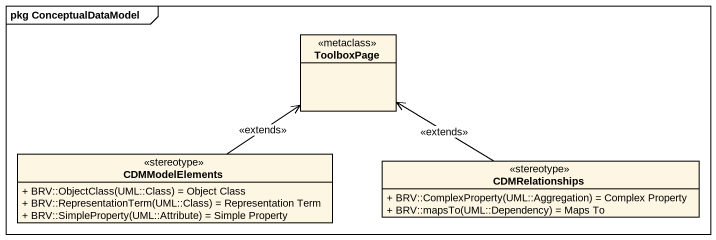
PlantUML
@startuml
mainframe pkg ConceptualDataModel
hide circle
hide empty members
skinparam classAttributeIconSize 0
class ToolboxPage <<metaclass>>
class CDMModelElements <<stereotype>> {
  {field} + BRV::ObjectClass(UML::Class) = Object Class
  {field} + BRV::RepresentationTerm(UML::Class) = Representation Term
  {field} + BRV::SimpleProperty(UML::Attribute) = Simple Property
}
class CDMRelationships <<stereotype>> {
  {field} + BRV::ComplexProperty(UML::Aggregation) = Complex Property
  {field} + BRV::mapsTo(UML::Dependency) = Maps To
}
CDMModelElements -up-> ToolboxPage : <<extends>>
CDMRelationships -up-> ToolboxPage : <<extends>>
@enduml
